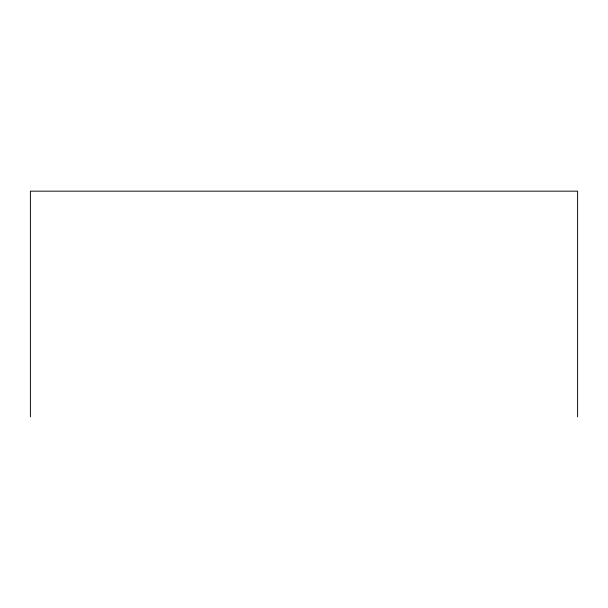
<?xml version="1.0" encoding="UTF-8"?>
<svg xmlns="http://www.w3.org/2000/svg" width="608" height="608" viewBox="0 0 608 608"><rect width="100%" height="100%" fill="white"/><g stroke="black" fill="none" stroke-linecap="round" stroke-linejoin="round"><path stroke-width="0.91" d="M577.6 416.837L577.6 191.163L30.4 191.163L30.4 416.837"/></g></svg>
